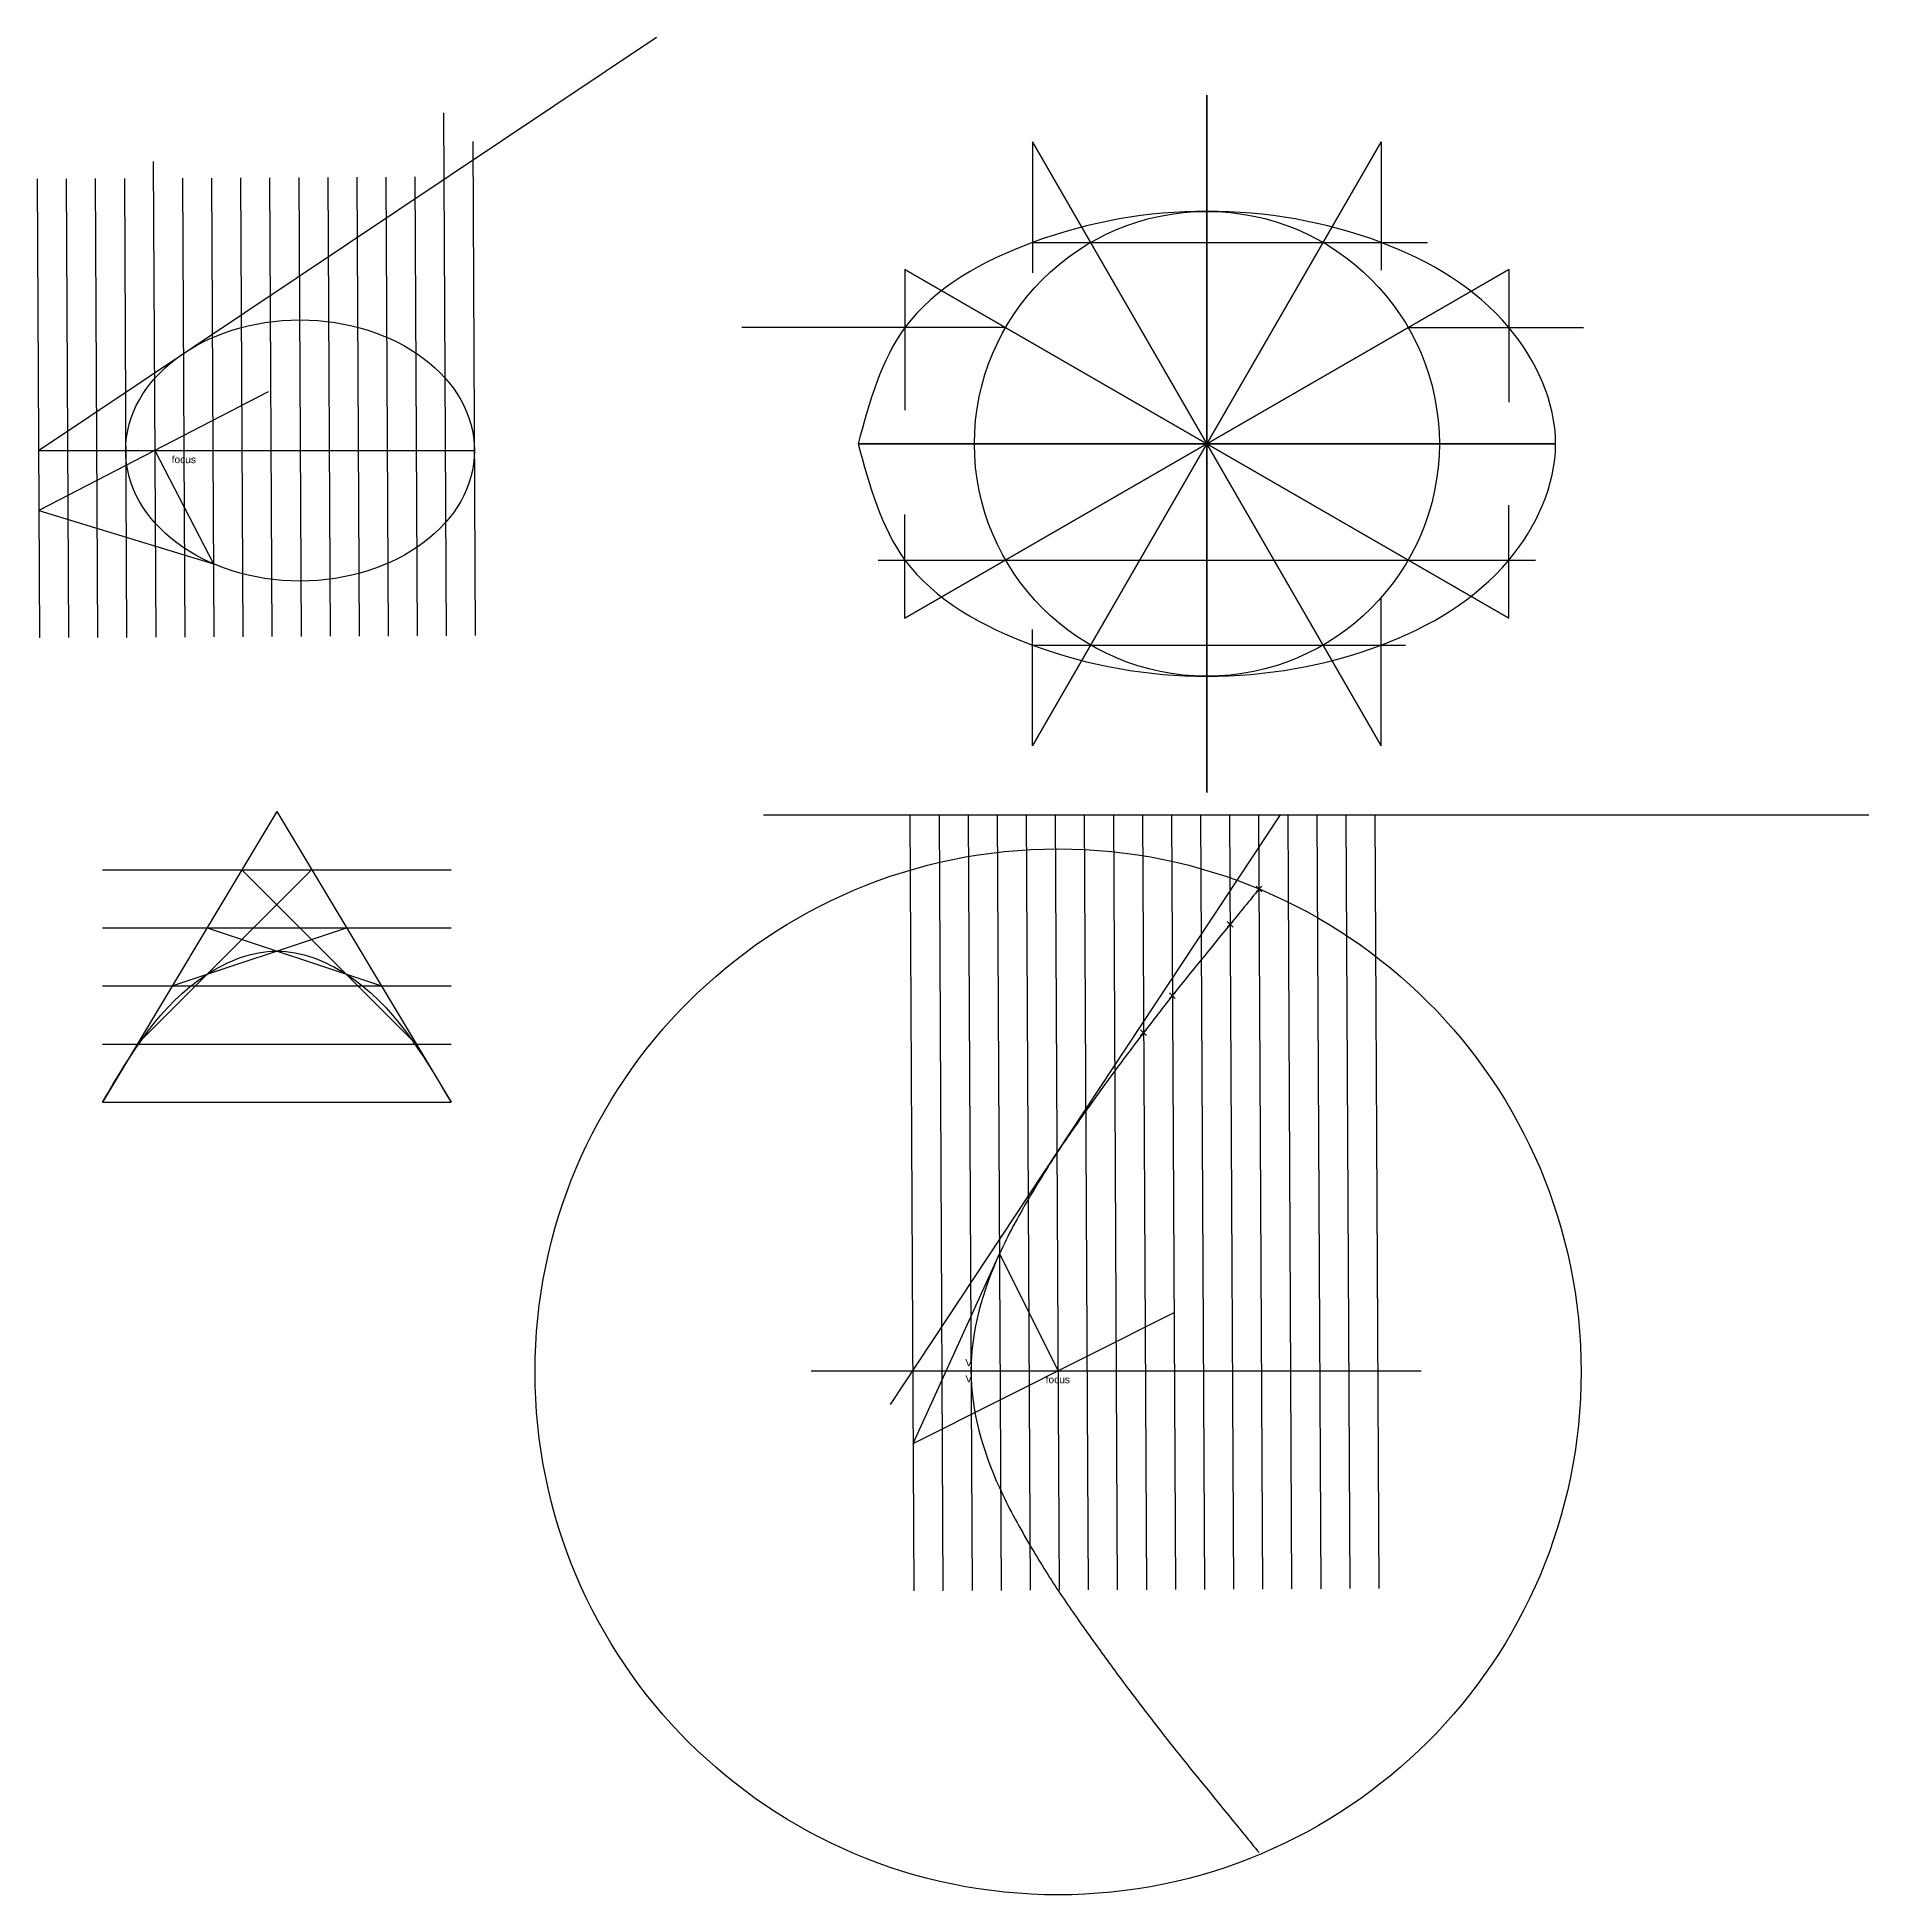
# Model space of a CAD drawing. Header units: millimetres. Extents: x -1 to 1178, y -498 to 141.
# Drawn here: x -1 to 629, y -498 to 141 of the extents above; entities that cross this region are included whole.
import ezdxf

# ---------------------------------------------------------------- set-up
doc = ezdxf.new("R2010")
doc.units = ezdxf.units.MM
doc.header["$PDMODE"] = 3
doc.styles.get("Standard").update_dxf_attribs({"font": 'arial.ttf'})

# ---------------------------------------------------------------- blocks, each defined once
blk = doc.blocks.new('*U1')
blk.add_line((0, 0), (240, 0))
blk = doc.blocks.new('*U2')
at = {"color": 0, "linetype": 'ByBlock', "lineweight": -2, "transparency": 16777216}
for p, rotation in [((401.39, -118.53), 89.99999999999999), ((401.39, 121.47), 269.9999999999998), ((341.39, -102.45), 59.99999999999997), ((461.39, -102.45), 119.9999999999999), ((461.39, 105.39), 239.9999999999999), ((341.39, 105.39), 299.9999999999998), ((297.47, -58.53), 29.99999999999999), ((505.32, -58.53), 150), ((505.32, 61.47), 209.9999999999999), ((297.47, 61.47), 329.9999999999999), ((521.39, 1.47), 180)]:
    blk.add_blockref('*U1', p, dxfattribs=dict(at, rotation=rotation))
blk.add_blockref('*U1', (281.39, 1.47), dxfattribs=at)

msp = doc.modelspace()

# ---------------------------------------------------------------- linework, layer by layer
for p, q in [((-0.7, -0.85), (211.98, 141.42)), ((138.71, 115.41), (139.63, -64.59)), ((148.76, 105.46), (149.62, -64.54)), ((341.39, 105.39), (341.39, 60.34)), ((461.39, 105.39), (461.39, 61.22)), ((38.8, 98.6), (39.63, -65.1)), ((-1.17, 92.63), (-0.37, -65.3)), ((8.83, 92.68), (9.63, -65.25)), ((18.83, 92.73), (19.63, -65.2)), ((28.83, 92.78), (29.63, -65.15)), ((48.83, 92.88), (49.3, -0.85)), ((58.83, 92.93), (59.3, -0.85)), ((68.83, 92.98), (69.63, -64.95)), ((78.83, 93.03), (79.63, -64.89)), ((88.83, 93.08), (89.63, -64.84)), ((98.83, 93.13), (99.63, -64.79)), ((108.83, 93.18), (109.63, -64.74)), ((118.83, 93.24), (119.63, -64.69)), ((128.83, 93.29), (129.63, -64.64)), ((341.39, 70.75), (477.31, 70.75)), ((297.47, 61.47), (297.47, 13.07)), ((505.32, 61.47), (505.32, 15.75)), ((332.11, 41.47), (241.32, 41.47)), ((470.68, 41.47), (530.97, 41.47)), ((78.29, 19.35), (-0.59, -21.52)), ((-0.7, -0.85), (149.3, -0.85)), ((39.3, -0.85), (59.5, -39.84)), ((49.3, -0.85), (49.63, -65.05)), ((59.3, -0.85), (59.63, -65)), ((-0.59, -21.52), (59.5, -39.84)), ((297.47, -58.53), (297.47, -22.88)), ((505.32, -58.53), (505.32, -19.66)), ((288.26, -38.53), (514.53, -38.53)), ((461.39, -102.45), (461.39, -51.44)), ((341.39, -102.45), (341.39, -62.47)), ((341.39, -67.81), (441.39, -67.81)), ((441.39, -67.81), (469.77, -67.81)), ((81.28, -125.12), (21.28, -225.12)), ((81.28, -125.12), (141.28, -225.12)), ((248.79, -126.26), (629.21, -126.26)), ((292.51, -329.16), (426.75, -126.26)), ((299.21, -126.26), (300.56, -393.31)), ((309.21, -126.26), (310.56, -393.26)), ((319.21, -126.26), (320.56, -393.21)), ((329.21, -126.26), (330.56, -393.16)), ((339.21, -126.26), (340.56, -393.11)), ((349.21, -126.26), (350.24, -328.86)), ((359.21, -126.26), (360.24, -328.86)), ((369.21, -126.26), (370.56, -392.96)), ((379.21, -126.26), (380.56, -392.91)), ((389.21, -126.26), (390.56, -392.85)), ((399.21, -126.26), (400.56, -392.8)), ((409.21, -126.26), (410.56, -392.75)), ((419.21, -126.26), (420.56, -392.7)), ((429.21, -126.26), (430.56, -392.65)), ((439.21, -126.26), (440.56, -392.6)), ((449.21, -126.26), (450.56, -392.55)), ((459.21, -126.21), (460.56, -392.5)), ((21.28, -145.12), (141.28, -145.12)), ((33.28, -205.12), (93.28, -145.12)), ((69.28, -145.12), (129.28, -205.12)), ((21.28, -165.12), (141.28, -165.12)), ((45.28, -185.12), (105.28, -165.12)), ((57.28, -165.12), (117.28, -185.12)), ((21.28, -185.12), (141.28, -185.12)), ((21.28, -205.12), (141.28, -205.12)), ((21.28, -225.12), (141.28, -225.12)), ((300.31, -342.63), (329.98, -277.36)), ((329.98, -277.36), (350.18, -317.57)), ((300.31, -342.63), (390.39, -297.37)), ((265.17, -317.57), (475.19, -317.57)), ((350.24, -328.86), (350.56, -393.06)), ((360.24, -328.86), (360.56, -393.01))]:
    msp.add_line(p, q)
for centre, radius in [((401.39, 1.47), 80), ((350.18, -317.93), 180)]:
    msp.add_circle(centre, radius)
msp.add_ellipse((89.3, -0.85), major_axis=(-60, 0), ratio=0.748739)
for points in [[(281.39, 1.47), (297.47, 41.47), (341.39, 70.75), (401.39, 81.47), (461.39, 70.75), (505.32, 41.47), (521.39, 1.47), (505.32, -38.53), (461.39, -67.81), (401.39, -78.53), (341.39, -67.81), (297.47, -38.53), (281.39, 1.47)], [(419.34, -151.74), (409.4, -163.91), (389.53, -188.44), (379.59, -201.23), (369.66, -214.39), (359.73, -228.18), (349.8, -242.57), (340.02, -258.39), (329.98, -277.36), (320.18, -317.57), (329.98, -357.78), (340.02, -376.76), (349.8, -392.57), (359.73, -406.96), (369.66, -420.75), (379.59, -433.91), (389.53, -446.7), (409.4, -471.23), (419.34, -483.4)], [(21.28, -225.12), (57.28, -181.12), (81.28, -173.12), (105.28, -181.12), (141.28, -225.12)]]:
    msp.add_spline(points, degree=3)
for p in [(419.34, -151.74), (409.4, -163.91), (389.53, -188.44), (379.59, -201.23)]:
    msp.add_point(p)

# ---------------------------------------------------------------- block references
msp.add_blockref('*U2', (0, 0))

# ---------------------------------------------------------------- texts
for s, p in [('focus', (45.13, -5.19)), ('V', (318.28, -316.06)), ('V', (318.28, -321.58)), ('focus', (345.92, -321.83))]:
    msp.add_text(s, height=2.5).set_placement(p)

doc.saveas('drawing.dxf')
